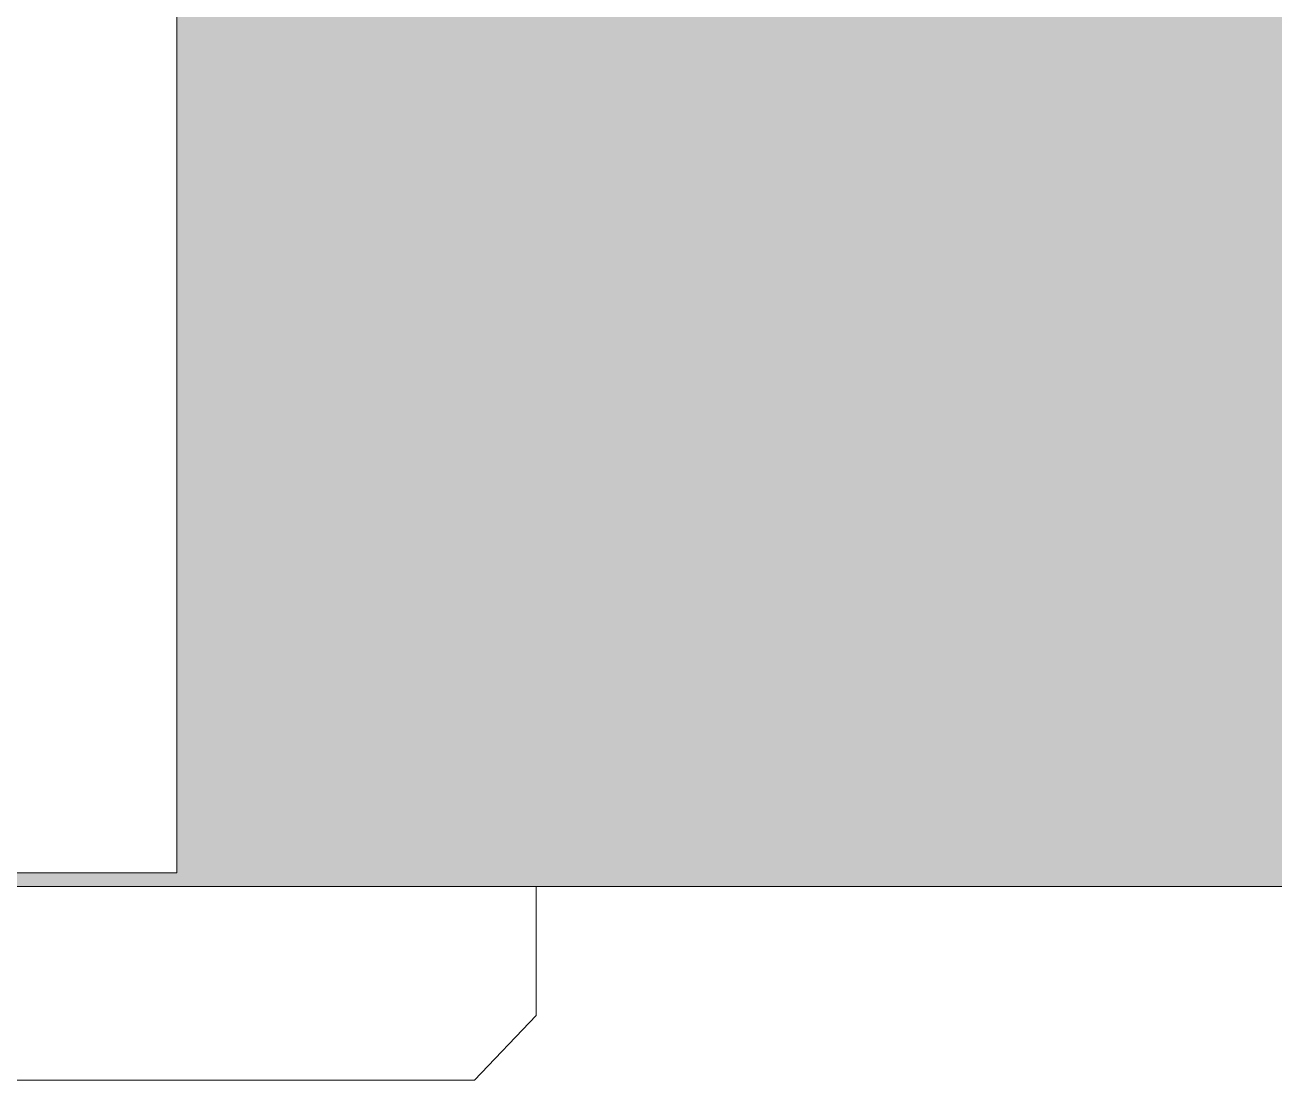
# Model space of a CAD drawing. Header units: inches. Extents: x -4110 to -1807, y 9775 to 11251.
# Drawn here: x -3707.667 to -3704.843, y 9984.627 to 9987.013 of the extents above; entities that cross this region are included whole.
import ezdxf

# ---------------------------------------------------------------- set-up
doc = ezdxf.new("R2010")
doc.units = ezdxf.units.IN
doc.header["$MEASUREMENT"] = 0
for name, color, linetype, lineweight in [('0-1', 7, 'Continuous', 5), ('0-3', 7, 'Continuous', 9), ('A-DETL-GENF-HDLN-2', 1, 'Continuous', 18), ('A-DOOR', 31, 'Continuous', 18), ('A-DOOR-FRAM-2', 7, 'Continuous', 9), ('A-WALL-1', 8, 'Continuous', 5)]:
    doc.layers.add(name, color=color, linetype=linetype, lineweight=lineweight)

# ---------------------------------------------------------------- blocks, each defined once
blk = doc.blocks.new('Door-Sliding-Marvin-2_Panel_Patio_Door-Essential - MARVIN ESSENTIAL SLIDING - 6_-0_X6_-10_ - 3RD FLOOR-3344873-ENLARGED RCP - 3RD FLOOR PLAN - WEST')
at = {"layer": 'A-DETL-GENF-HDLN-2'}
for p, q in [((-35.0625, 4.1875), (-35.0625, 0.2188)), ((-35.0625, 0.2188), (-35.75, 0.2188))]:
    blk.add_line(p, q, dxfattribs=at)
at = {"layer": 'A-DOOR'}
for p, q in [((-35.75, 0.1875), (-34.25, 0.1875)), ((-34.25, 0.1875), (-34.25, -0.1038)), ((-34.3895, -0.25), (-34.25, -0.1038)), ((-35.5, -0.25), (-34.3895, -0.25))]:
    blk.add_line(p, q, dxfattribs=at)
at = {"layer": 'A-DOOR-FRAM-2'}
blk.add_line((-35.75, 0.1875), (35.75, 0.1875), dxfattribs=at)
blk = doc.blocks.new('CTR - 1st Phase - Shell_rvt-1-ENLARGED RCP - 3RD FLOOR PLAN - WEST')
at = {"layer": 'A-WALL-1'}
blk.add_hatch(color=256, dxfattribs=at).paths.add_polyline_path([(-3637.1987, 9985.0644), (-3636.5112, 9985.0644), (-3636.5112, 9985.0956), (-3637.1987, 9985.0956), (-3637.1987, 9989.0644), (-3707.3237, 9989.0644), (-3707.3237, 9985.0956), (-3708.0112, 9985.0956), (-3708.0112, 9985.0644), (-3690.3024, 9985.0644)], flags=0)
at = {"layer": '0-3'}
blk.add_blockref('Door-Sliding-Marvin-2_Panel_Patio_Door-Essential - MARVIN ESSENTIAL SLIDING - 6_-0_X6_-10_ - 3RD FLOOR-3344873-ENLARGED RCP - 3RD FLOOR PLAN - WEST', (-3672.2612, 9984.8769), dxfattribs=at)

msp = doc.modelspace()

# ---------------------------------------------------------------- block references
at = {"layer": '0-1'}
msp.add_blockref('CTR - 1st Phase - Shell_rvt-1-ENLARGED RCP - 3RD FLOOR PLAN - WEST', (0, 0), dxfattribs=at)

doc.saveas('drawing.dxf')
